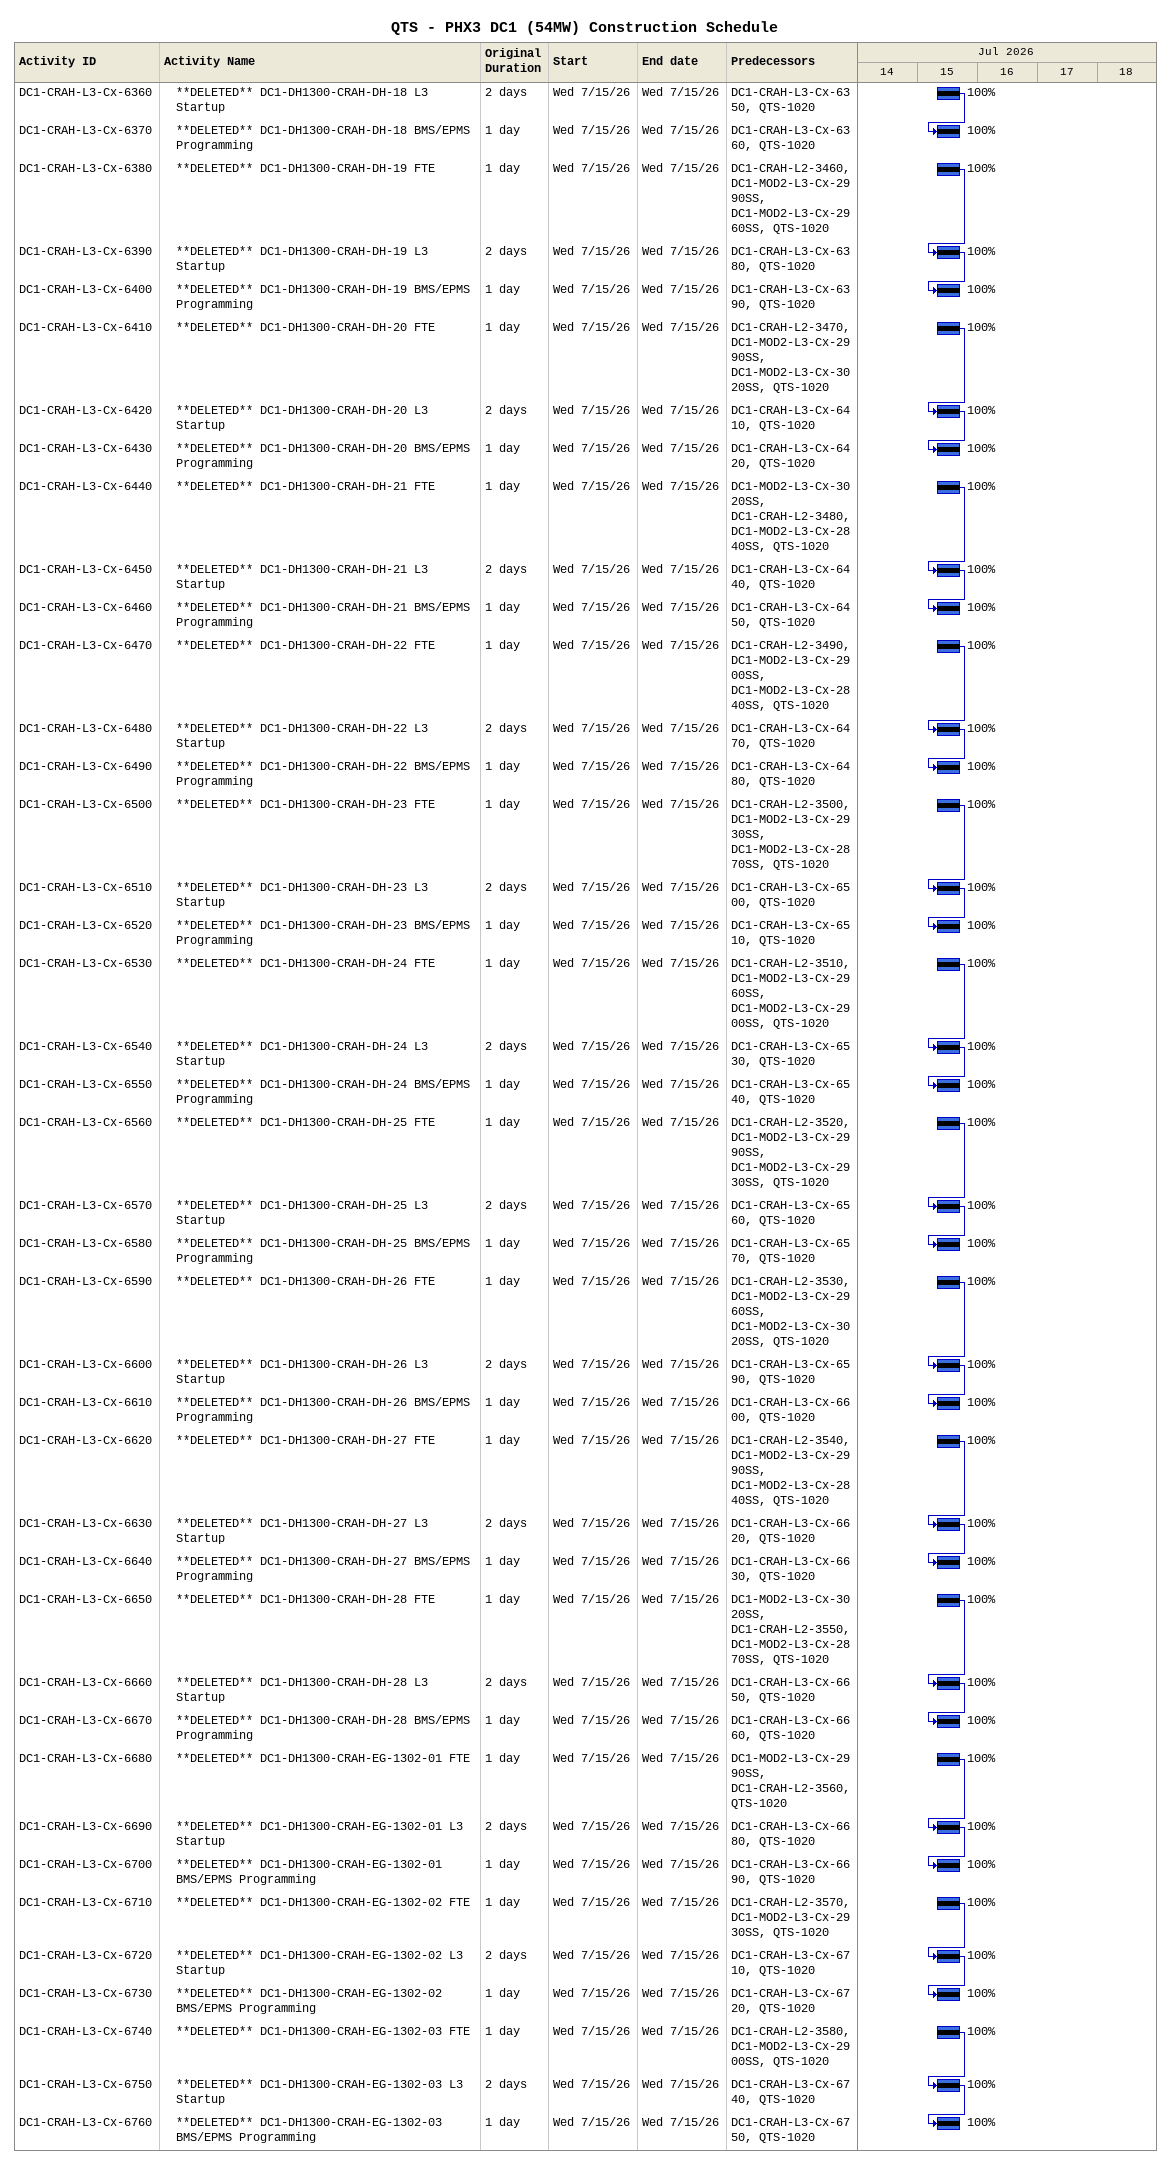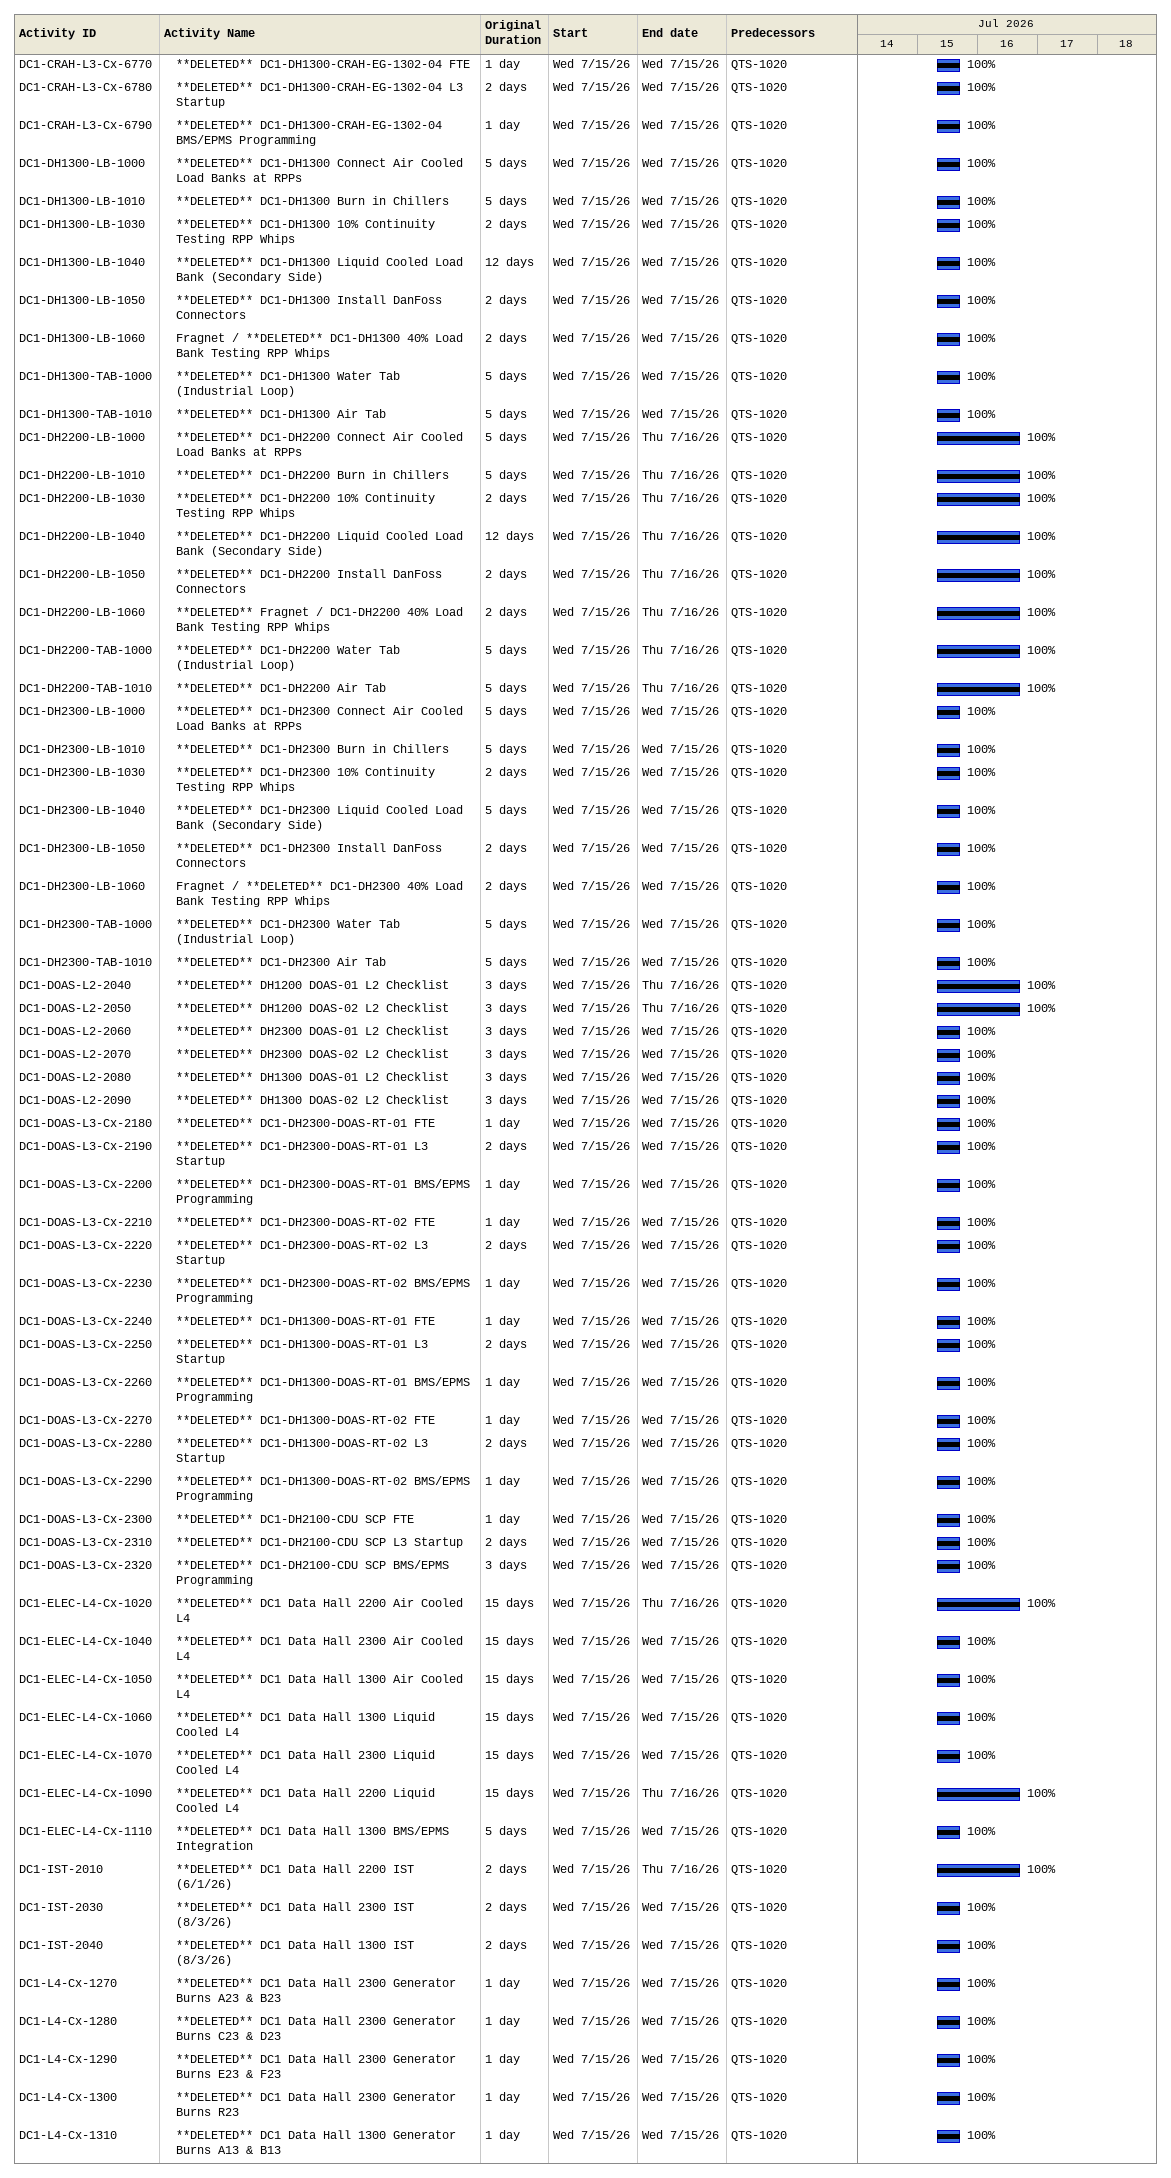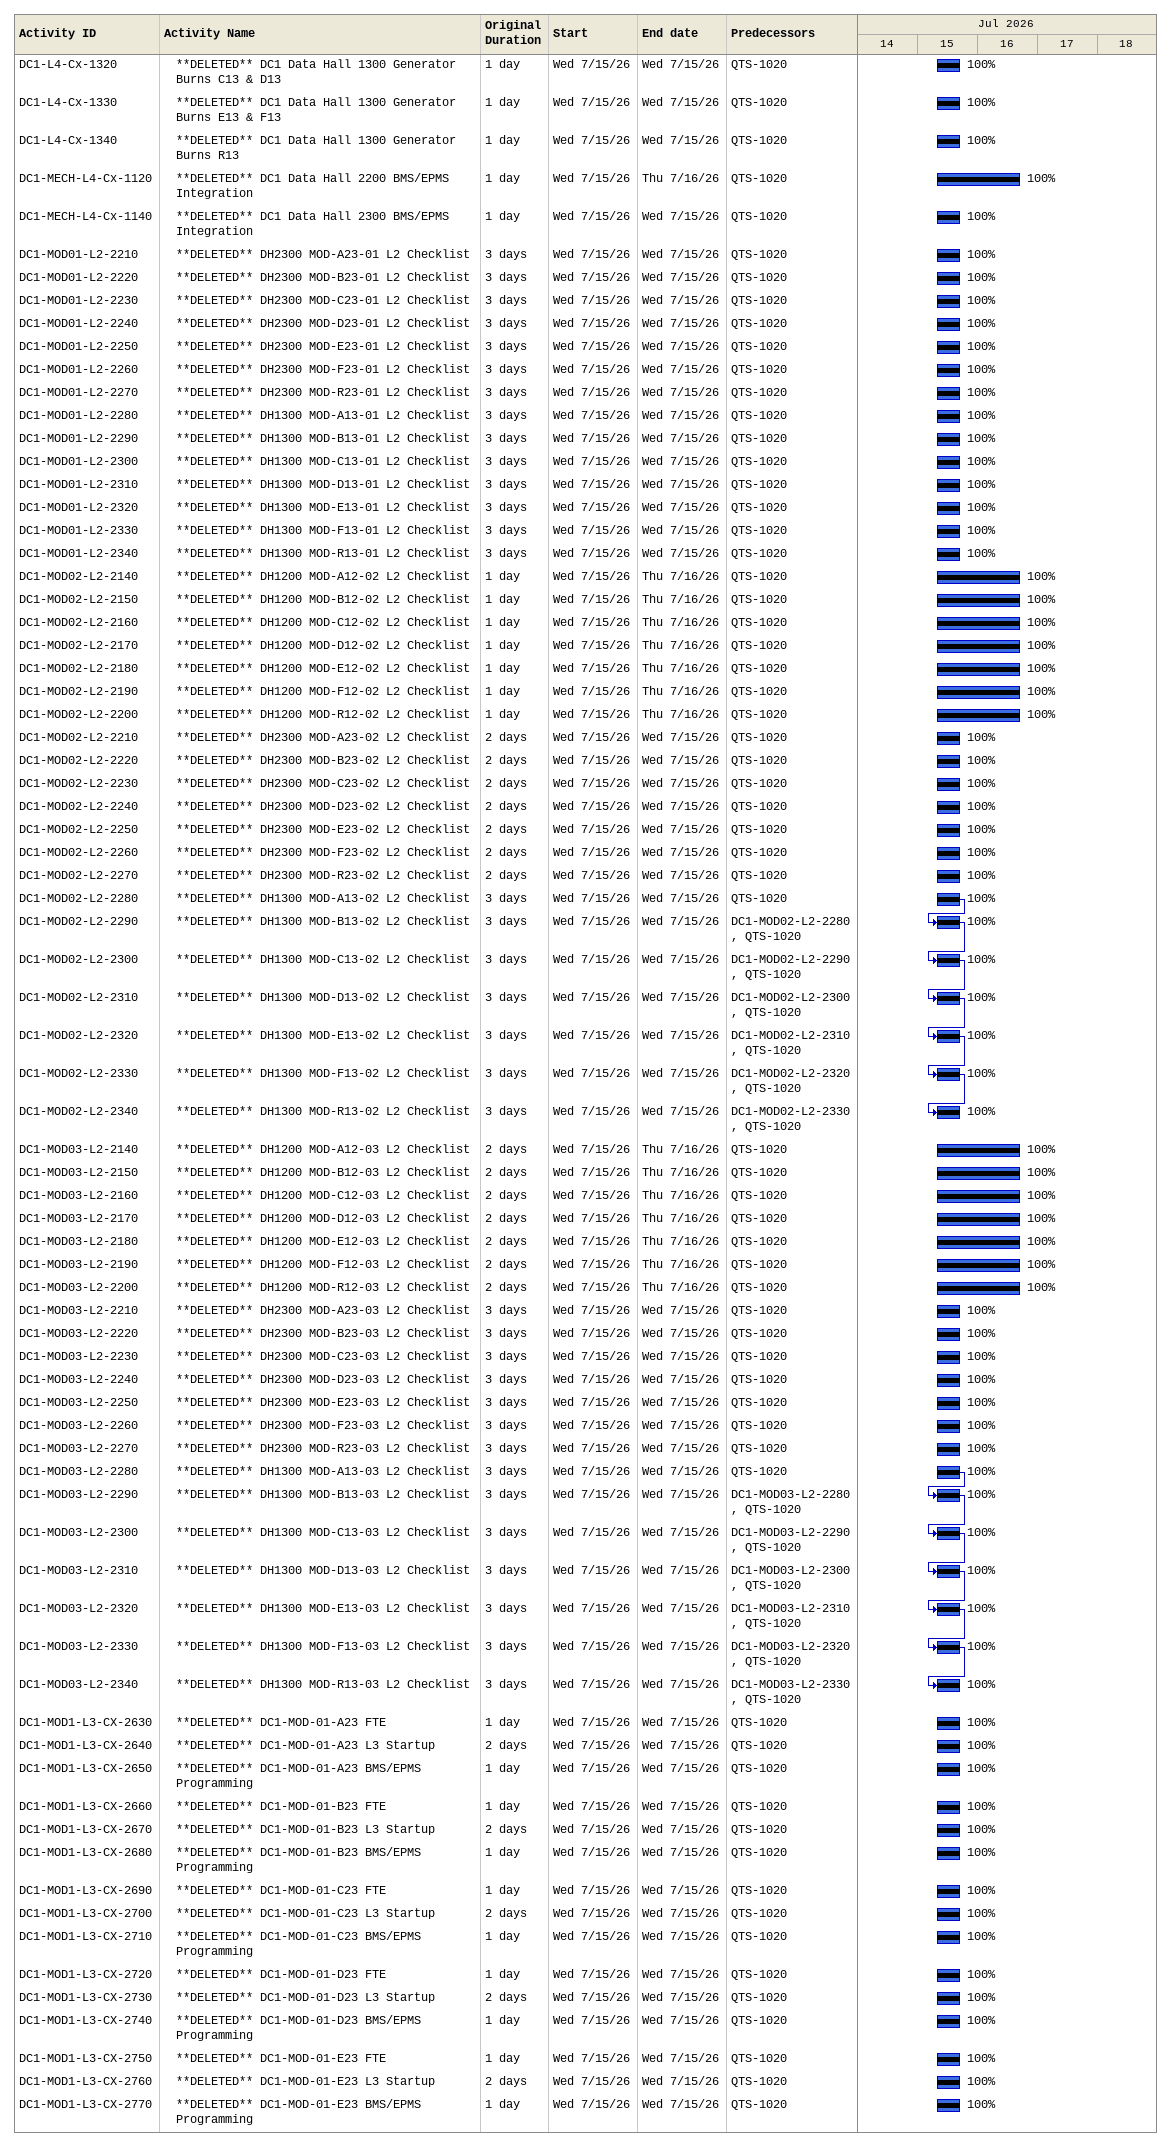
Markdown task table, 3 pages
QTS - PHX3 DC1 (54MW) Construction Schedule

| ID | Level | Task | Original duration | Start | Finish | Predecessors | % complete |
|---|---|---|---|---|---|---|---|
| DC1-CRAH-L3-Cx-6360 | 2 | **DELETED** DC1-DH1300-CRAH-DH-18 L3 Startup | 2d | 2026-07-15 | 2026-07-15 | DC1-CRAH-L3-Cx-6350, QTS-1020 | 100 |
| DC1-CRAH-L3-Cx-6370 | 2 | **DELETED** DC1-DH1300-CRAH-DH-18 BMS/EPMS Programming | 1d | 2026-07-15 | 2026-07-15 | DC1-CRAH-L3-Cx-6360, QTS-1020 | 100 |
| DC1-CRAH-L3-Cx-6380 | 2 | **DELETED** DC1-DH1300-CRAH-DH-19 FTE | 1d | 2026-07-15 | 2026-07-15 | DC1-CRAH-L2-3460, DC1-MOD2-L3-Cx-2990SS, DC1-MOD2-L3-Cx-2960SS, QTS-1020 | 100 |
| DC1-CRAH-L3-Cx-6390 | 2 | **DELETED** DC1-DH1300-CRAH-DH-19 L3 Startup | 2d | 2026-07-15 | 2026-07-15 | DC1-CRAH-L3-Cx-6380, QTS-1020 | 100 |
| DC1-CRAH-L3-Cx-6400 | 2 | **DELETED** DC1-DH1300-CRAH-DH-19 BMS/EPMS Programming | 1d | 2026-07-15 | 2026-07-15 | DC1-CRAH-L3-Cx-6390, QTS-1020 | 100 |
| DC1-CRAH-L3-Cx-6410 | 2 | **DELETED** DC1-DH1300-CRAH-DH-20 FTE | 1d | 2026-07-15 | 2026-07-15 | DC1-CRAH-L2-3470, DC1-MOD2-L3-Cx-2990SS, DC1-MOD2-L3-Cx-3020SS, QTS-1020 | 100 |
| DC1-CRAH-L3-Cx-6420 | 2 | **DELETED** DC1-DH1300-CRAH-DH-20 L3 Startup | 2d | 2026-07-15 | 2026-07-15 | DC1-CRAH-L3-Cx-6410, QTS-1020 | 100 |
| DC1-CRAH-L3-Cx-6430 | 2 | **DELETED** DC1-DH1300-CRAH-DH-20 BMS/EPMS Programming | 1d | 2026-07-15 | 2026-07-15 | DC1-CRAH-L3-Cx-6420, QTS-1020 | 100 |
| DC1-CRAH-L3-Cx-6440 | 2 | **DELETED** DC1-DH1300-CRAH-DH-21 FTE | 1d | 2026-07-15 | 2026-07-15 | DC1-MOD2-L3-Cx-3020SS, DC1-CRAH-L2-3480, DC1-MOD2-L3-Cx-2840SS, QTS-1020 | 100 |
| DC1-CRAH-L3-Cx-6450 | 2 | **DELETED** DC1-DH1300-CRAH-DH-21 L3 Startup | 2d | 2026-07-15 | 2026-07-15 | DC1-CRAH-L3-Cx-6440, QTS-1020 | 100 |
| DC1-CRAH-L3-Cx-6460 | 2 | **DELETED** DC1-DH1300-CRAH-DH-21 BMS/EPMS Programming | 1d | 2026-07-15 | 2026-07-15 | DC1-CRAH-L3-Cx-6450, QTS-1020 | 100 |
| DC1-CRAH-L3-Cx-6470 | 2 | **DELETED** DC1-DH1300-CRAH-DH-22 FTE | 1d | 2026-07-15 | 2026-07-15 | DC1-CRAH-L2-3490, DC1-MOD2-L3-Cx-2900SS, DC1-MOD2-L3-Cx-2840SS, QTS-1020 | 100 |
| DC1-CRAH-L3-Cx-6480 | 2 | **DELETED** DC1-DH1300-CRAH-DH-22 L3 Startup | 2d | 2026-07-15 | 2026-07-15 | DC1-CRAH-L3-Cx-6470, QTS-1020 | 100 |
| DC1-CRAH-L3-Cx-6490 | 2 | **DELETED** DC1-DH1300-CRAH-DH-22 BMS/EPMS Programming | 1d | 2026-07-15 | 2026-07-15 | DC1-CRAH-L3-Cx-6480, QTS-1020 | 100 |
| DC1-CRAH-L3-Cx-6500 | 2 | **DELETED** DC1-DH1300-CRAH-DH-23 FTE | 1d | 2026-07-15 | 2026-07-15 | DC1-CRAH-L2-3500, DC1-MOD2-L3-Cx-2930SS, DC1-MOD2-L3-Cx-2870SS, QTS-1020 | 100 |
| DC1-CRAH-L3-Cx-6510 | 2 | **DELETED** DC1-DH1300-CRAH-DH-23 L3 Startup | 2d | 2026-07-15 | 2026-07-15 | DC1-CRAH-L3-Cx-6500, QTS-1020 | 100 |
| DC1-CRAH-L3-Cx-6520 | 2 | **DELETED** DC1-DH1300-CRAH-DH-23 BMS/EPMS Programming | 1d | 2026-07-15 | 2026-07-15 | DC1-CRAH-L3-Cx-6510, QTS-1020 | 100 |
| DC1-CRAH-L3-Cx-6530 | 2 | **DELETED** DC1-DH1300-CRAH-DH-24 FTE | 1d | 2026-07-15 | 2026-07-15 | DC1-CRAH-L2-3510, DC1-MOD2-L3-Cx-2960SS, DC1-MOD2-L3-Cx-2900SS, QTS-1020 | 100 |
| DC1-CRAH-L3-Cx-6540 | 2 | **DELETED** DC1-DH1300-CRAH-DH-24 L3 Startup | 2d | 2026-07-15 | 2026-07-15 | DC1-CRAH-L3-Cx-6530, QTS-1020 | 100 |
| DC1-CRAH-L3-Cx-6550 | 2 | **DELETED** DC1-DH1300-CRAH-DH-24 BMS/EPMS Programming | 1d | 2026-07-15 | 2026-07-15 | DC1-CRAH-L3-Cx-6540, QTS-1020 | 100 |
| DC1-CRAH-L3-Cx-6560 | 2 | **DELETED** DC1-DH1300-CRAH-DH-25 FTE | 1d | 2026-07-15 | 2026-07-15 | DC1-CRAH-L2-3520, DC1-MOD2-L3-Cx-2990SS, DC1-MOD2-L3-Cx-2930SS, QTS-1020 | 100 |
| DC1-CRAH-L3-Cx-6570 | 2 | **DELETED** DC1-DH1300-CRAH-DH-25 L3 Startup | 2d | 2026-07-15 | 2026-07-15 | DC1-CRAH-L3-Cx-6560, QTS-1020 | 100 |
| DC1-CRAH-L3-Cx-6580 | 2 | **DELETED** DC1-DH1300-CRAH-DH-25 BMS/EPMS Programming | 1d | 2026-07-15 | 2026-07-15 | DC1-CRAH-L3-Cx-6570, QTS-1020 | 100 |
| DC1-CRAH-L3-Cx-6590 | 2 | **DELETED** DC1-DH1300-CRAH-DH-26 FTE | 1d | 2026-07-15 | 2026-07-15 | DC1-CRAH-L2-3530, DC1-MOD2-L3-Cx-2960SS, DC1-MOD2-L3-Cx-3020SS, QTS-1020 | 100 |
| DC1-CRAH-L3-Cx-6600 | 2 | **DELETED** DC1-DH1300-CRAH-DH-26 L3 Startup | 2d | 2026-07-15 | 2026-07-15 | DC1-CRAH-L3-Cx-6590, QTS-1020 | 100 |
| DC1-CRAH-L3-Cx-6610 | 2 | **DELETED** DC1-DH1300-CRAH-DH-26 BMS/EPMS Programming | 1d | 2026-07-15 | 2026-07-15 | DC1-CRAH-L3-Cx-6600, QTS-1020 | 100 |
| DC1-CRAH-L3-Cx-6620 | 2 | **DELETED** DC1-DH1300-CRAH-DH-27 FTE | 1d | 2026-07-15 | 2026-07-15 | DC1-CRAH-L2-3540, DC1-MOD2-L3-Cx-2990SS, DC1-MOD2-L3-Cx-2840SS, QTS-1020 | 100 |
| DC1-CRAH-L3-Cx-6630 | 2 | **DELETED** DC1-DH1300-CRAH-DH-27 L3 Startup | 2d | 2026-07-15 | 2026-07-15 | DC1-CRAH-L3-Cx-6620, QTS-1020 | 100 |
| DC1-CRAH-L3-Cx-6640 | 2 | **DELETED** DC1-DH1300-CRAH-DH-27 BMS/EPMS Programming | 1d | 2026-07-15 | 2026-07-15 | DC1-CRAH-L3-Cx-6630, QTS-1020 | 100 |
| DC1-CRAH-L3-Cx-6650 | 2 | **DELETED** DC1-DH1300-CRAH-DH-28 FTE | 1d | 2026-07-15 | 2026-07-15 | DC1-MOD2-L3-Cx-3020SS, DC1-CRAH-L2-3550, DC1-MOD2-L3-Cx-2870SS, QTS-1020 | 100 |
| DC1-CRAH-L3-Cx-6660 | 2 | **DELETED** DC1-DH1300-CRAH-DH-28 L3 Startup | 2d | 2026-07-15 | 2026-07-15 | DC1-CRAH-L3-Cx-6650, QTS-1020 | 100 |
| DC1-CRAH-L3-Cx-6670 | 2 | **DELETED** DC1-DH1300-CRAH-DH-28 BMS/EPMS Programming | 1d | 2026-07-15 | 2026-07-15 | DC1-CRAH-L3-Cx-6660, QTS-1020 | 100 |
| DC1-CRAH-L3-Cx-6680 | 2 | **DELETED** DC1-DH1300-CRAH-EG-1302-01 FTE | 1d | 2026-07-15 | 2026-07-15 | DC1-MOD2-L3-Cx-2990SS, DC1-CRAH-L2-3560, QTS-1020 | 100 |
| DC1-CRAH-L3-Cx-6690 | 2 | **DELETED** DC1-DH1300-CRAH-EG-1302-01 L3 Startup | 2d | 2026-07-15 | 2026-07-15 | DC1-CRAH-L3-Cx-6680, QTS-1020 | 100 |
| DC1-CRAH-L3-Cx-6700 | 2 | **DELETED** DC1-DH1300-CRAH-EG-1302-01 BMS/EPMS Programming | 1d | 2026-07-15 | 2026-07-15 | DC1-CRAH-L3-Cx-6690, QTS-1020 | 100 |
| DC1-CRAH-L3-Cx-6710 | 2 | **DELETED** DC1-DH1300-CRAH-EG-1302-02 FTE | 1d | 2026-07-15 | 2026-07-15 | DC1-CRAH-L2-3570, DC1-MOD2-L3-Cx-2930SS, QTS-1020 | 100 |
| DC1-CRAH-L3-Cx-6720 | 2 | **DELETED** DC1-DH1300-CRAH-EG-1302-02 L3 Startup | 2d | 2026-07-15 | 2026-07-15 | DC1-CRAH-L3-Cx-6710, QTS-1020 | 100 |
| DC1-CRAH-L3-Cx-6730 | 2 | **DELETED** DC1-DH1300-CRAH-EG-1302-02 BMS/EPMS Programming | 1d | 2026-07-15 | 2026-07-15 | DC1-CRAH-L3-Cx-6720, QTS-1020 | 100 |
| DC1-CRAH-L3-Cx-6740 | 2 | **DELETED** DC1-DH1300-CRAH-EG-1302-03 FTE | 1d | 2026-07-15 | 2026-07-15 | DC1-CRAH-L2-3580, DC1-MOD2-L3-Cx-2900SS, QTS-1020 | 100 |
| DC1-CRAH-L3-Cx-6750 | 2 | **DELETED** DC1-DH1300-CRAH-EG-1302-03 L3 Startup | 2d | 2026-07-15 | 2026-07-15 | DC1-CRAH-L3-Cx-6740, QTS-1020 | 100 |
| DC1-CRAH-L3-Cx-6760 | 2 | **DELETED** DC1-DH1300-CRAH-EG-1302-03 BMS/EPMS Programming | 1d | 2026-07-15 | 2026-07-15 | DC1-CRAH-L3-Cx-6750, QTS-1020 | 100 |
| DC1-CRAH-L3-Cx-6770 | 2 | **DELETED** DC1-DH1300-CRAH-EG-1302-04 FTE | 1d | 2026-07-15 | 2026-07-15 | QTS-1020 | 100 |
| DC1-CRAH-L3-Cx-6780 | 2 | **DELETED** DC1-DH1300-CRAH-EG-1302-04 L3 Startup | 2d | 2026-07-15 | 2026-07-15 | QTS-1020 | 100 |
| DC1-CRAH-L3-Cx-6790 | 2 | **DELETED** DC1-DH1300-CRAH-EG-1302-04 BMS/EPMS Programming | 1d | 2026-07-15 | 2026-07-15 | QTS-1020 | 100 |
| DC1-DH1300-LB-1000 | 2 | **DELETED** DC1-DH1300 Connect Air Cooled Load Banks at RPPs | 5d | 2026-07-15 | 2026-07-15 | QTS-1020 | 100 |
| DC1-DH1300-LB-1010 | 2 | **DELETED** DC1-DH1300 Burn in Chillers | 5d | 2026-07-15 | 2026-07-15 | QTS-1020 | 100 |
| DC1-DH1300-LB-1030 | 2 | **DELETED** DC1-DH1300 10% Continuity Testing RPP Whips | 2d | 2026-07-15 | 2026-07-15 | QTS-1020 | 100 |
| DC1-DH1300-LB-1040 | 2 | **DELETED** DC1-DH1300 Liquid Cooled Load Bank (Secondary Side) | 12d | 2026-07-15 | 2026-07-15 | QTS-1020 | 100 |
| DC1-DH1300-LB-1050 | 2 | **DELETED** DC1-DH1300 Install DanFoss Connectors | 2d | 2026-07-15 | 2026-07-15 | QTS-1020 | 100 |
| DC1-DH1300-LB-1060 | 2 | Fragnet / **DELETED** DC1-DH1300 40% Load Bank Testing RPP Whips | 2d | 2026-07-15 | 2026-07-15 | QTS-1020 | 100 |
| DC1-DH1300-TAB-1000 | 2 | **DELETED** DC1-DH1300 Water Tab (Industrial Loop) | 5d | 2026-07-15 | 2026-07-15 | QTS-1020 | 100 |
| DC1-DH1300-TAB-1010 | 2 | **DELETED** DC1-DH1300 Air Tab | 5d | 2026-07-15 | 2026-07-15 | QTS-1020 | 100 |
| DC1-DH2200-LB-1000 | 2 | **DELETED** DC1-DH2200 Connect Air Cooled Load Banks at RPPs | 5d | 2026-07-15 | 2026-07-16 | QTS-1020 | 100 |
| DC1-DH2200-LB-1010 | 2 | **DELETED** DC1-DH2200 Burn in Chillers | 5d | 2026-07-15 | 2026-07-16 | QTS-1020 | 100 |
| DC1-DH2200-LB-1030 | 2 | **DELETED** DC1-DH2200 10% Continuity Testing RPP Whips | 2d | 2026-07-15 | 2026-07-16 | QTS-1020 | 100 |
| DC1-DH2200-LB-1040 | 2 | **DELETED** DC1-DH2200 Liquid Cooled Load Bank (Secondary Side) | 12d | 2026-07-15 | 2026-07-16 | QTS-1020 | 100 |
| DC1-DH2200-LB-1050 | 2 | **DELETED** DC1-DH2200 Install DanFoss Connectors | 2d | 2026-07-15 | 2026-07-16 | QTS-1020 | 100 |
| DC1-DH2200-LB-1060 | 2 | **DELETED** Fragnet / DC1-DH2200 40% Load Bank Testing RPP Whips | 2d | 2026-07-15 | 2026-07-16 | QTS-1020 | 100 |
| DC1-DH2200-TAB-1000 | 2 | **DELETED** DC1-DH2200 Water Tab (Industrial Loop) | 5d | 2026-07-15 | 2026-07-16 | QTS-1020 | 100 |
| DC1-DH2200-TAB-1010 | 2 | **DELETED** DC1-DH2200 Air Tab | 5d | 2026-07-15 | 2026-07-16 | QTS-1020 | 100 |
| DC1-DH2300-LB-1000 | 2 | **DELETED** DC1-DH2300 Connect Air Cooled Load Banks at RPPs | 5d | 2026-07-15 | 2026-07-15 | QTS-1020 | 100 |
| DC1-DH2300-LB-1010 | 2 | **DELETED** DC1-DH2300 Burn in Chillers | 5d | 2026-07-15 | 2026-07-15 | QTS-1020 | 100 |
| DC1-DH2300-LB-1030 | 2 | **DELETED** DC1-DH2300 10% Continuity Testing RPP Whips | 2d | 2026-07-15 | 2026-07-15 | QTS-1020 | 100 |
| DC1-DH2300-LB-1040 | 2 | **DELETED** DC1-DH2300 Liquid Cooled Load Bank (Secondary Side) | 5d | 2026-07-15 | 2026-07-15 | QTS-1020 | 100 |
| DC1-DH2300-LB-1050 | 2 | **DELETED** DC1-DH2300 Install DanFoss Connectors | 2d | 2026-07-15 | 2026-07-15 | QTS-1020 | 100 |
| DC1-DH2300-LB-1060 | 2 | Fragnet / **DELETED** DC1-DH2300 40% Load Bank Testing RPP Whips | 2d | 2026-07-15 | 2026-07-15 | QTS-1020 | 100 |
| DC1-DH2300-TAB-1000 | 2 | **DELETED** DC1-DH2300 Water Tab (Industrial Loop) | 5d | 2026-07-15 | 2026-07-15 | QTS-1020 | 100 |
| DC1-DH2300-TAB-1010 | 2 | **DELETED** DC1-DH2300 Air Tab | 5d | 2026-07-15 | 2026-07-15 | QTS-1020 | 100 |
| DC1-DOAS-L2-2040 | 2 | **DELETED** DH1200 DOAS-01 L2 Checklist | 3d | 2026-07-15 | 2026-07-16 | QTS-1020 | 100 |
| DC1-DOAS-L2-2050 | 2 | **DELETED** DH1200 DOAS-02 L2 Checklist | 3d | 2026-07-15 | 2026-07-16 | QTS-1020 | 100 |
| DC1-DOAS-L2-2060 | 2 | **DELETED** DH2300 DOAS-01 L2 Checklist | 3d | 2026-07-15 | 2026-07-15 | QTS-1020 | 100 |
| DC1-DOAS-L2-2070 | 2 | **DELETED** DH2300 DOAS-02 L2 Checklist | 3d | 2026-07-15 | 2026-07-15 | QTS-1020 | 100 |
| DC1-DOAS-L2-2080 | 2 | **DELETED** DH1300 DOAS-01 L2 Checklist | 3d | 2026-07-15 | 2026-07-15 | QTS-1020 | 100 |
| DC1-DOAS-L2-2090 | 2 | **DELETED** DH1300 DOAS-02 L2 Checklist | 3d | 2026-07-15 | 2026-07-15 | QTS-1020 | 100 |
| DC1-DOAS-L3-Cx-2180 | 2 | **DELETED** DC1-DH2300-DOAS-RT-01 FTE | 1d | 2026-07-15 | 2026-07-15 | QTS-1020 | 100 |
| DC1-DOAS-L3-Cx-2190 | 2 | **DELETED** DC1-DH2300-DOAS-RT-01 L3 Startup | 2d | 2026-07-15 | 2026-07-15 | QTS-1020 | 100 |
| DC1-DOAS-L3-Cx-2200 | 2 | **DELETED** DC1-DH2300-DOAS-RT-01 BMS/EPMS Programming | 1d | 2026-07-15 | 2026-07-15 | QTS-1020 | 100 |
| DC1-DOAS-L3-Cx-2210 | 2 | **DELETED** DC1-DH2300-DOAS-RT-02 FTE | 1d | 2026-07-15 | 2026-07-15 | QTS-1020 | 100 |
| DC1-DOAS-L3-Cx-2220 | 2 | **DELETED** DC1-DH2300-DOAS-RT-02 L3 Startup | 2d | 2026-07-15 | 2026-07-15 | QTS-1020 | 100 |
| DC1-DOAS-L3-Cx-2230 | 2 | **DELETED** DC1-DH2300-DOAS-RT-02 BMS/EPMS Programming | 1d | 2026-07-15 | 2026-07-15 | QTS-1020 | 100 |
| DC1-DOAS-L3-Cx-2240 | 2 | **DELETED** DC1-DH1300-DOAS-RT-01 FTE | 1d | 2026-07-15 | 2026-07-15 | QTS-1020 | 100 |
| DC1-DOAS-L3-Cx-2250 | 2 | **DELETED** DC1-DH1300-DOAS-RT-01 L3 Startup | 2d | 2026-07-15 | 2026-07-15 | QTS-1020 | 100 |
| DC1-DOAS-L3-Cx-2260 | 2 | **DELETED** DC1-DH1300-DOAS-RT-01 BMS/EPMS Programming | 1d | 2026-07-15 | 2026-07-15 | QTS-1020 | 100 |
| DC1-DOAS-L3-Cx-2270 | 2 | **DELETED** DC1-DH1300-DOAS-RT-02 FTE | 1d | 2026-07-15 | 2026-07-15 | QTS-1020 | 100 |
| DC1-DOAS-L3-Cx-2280 | 2 | **DELETED** DC1-DH1300-DOAS-RT-02 L3 Startup | 2d | 2026-07-15 | 2026-07-15 | QTS-1020 | 100 |
| DC1-DOAS-L3-Cx-2290 | 2 | **DELETED** DC1-DH1300-DOAS-RT-02 BMS/EPMS Programming | 1d | 2026-07-15 | 2026-07-15 | QTS-1020 | 100 |
| DC1-DOAS-L3-Cx-2300 | 2 | **DELETED** DC1-DH2100-CDU SCP FTE | 1d | 2026-07-15 | 2026-07-15 | QTS-1020 | 100 |
| DC1-DOAS-L3-Cx-2310 | 2 | **DELETED** DC1-DH2100-CDU SCP L3 Startup | 2d | 2026-07-15 | 2026-07-15 | QTS-1020 | 100 |
| DC1-DOAS-L3-Cx-2320 | 2 | **DELETED** DC1-DH2100-CDU SCP BMS/EPMS Programming | 3d | 2026-07-15 | 2026-07-15 | QTS-1020 | 100 |
| DC1-ELEC-L4-Cx-1020 | 2 | **DELETED** DC1 Data Hall 2200 Air Cooled L4 | 15d | 2026-07-15 | 2026-07-16 | QTS-1020 | 100 |
| DC1-ELEC-L4-Cx-1040 | 2 | **DELETED** DC1 Data Hall 2300 Air Cooled L4 | 15d | 2026-07-15 | 2026-07-15 | QTS-1020 | 100 |
| DC1-ELEC-L4-Cx-1050 | 2 | **DELETED** DC1 Data Hall 1300 Air Cooled L4 | 15d | 2026-07-15 | 2026-07-15 | QTS-1020 | 100 |
| DC1-ELEC-L4-Cx-1060 | 2 | **DELETED** DC1 Data Hall 1300 Liquid Cooled L4 | 15d | 2026-07-15 | 2026-07-15 | QTS-1020 | 100 |
| DC1-ELEC-L4-Cx-1070 | 2 | **DELETED** DC1 Data Hall 2300 Liquid Cooled L4 | 15d | 2026-07-15 | 2026-07-15 | QTS-1020 | 100 |
| DC1-ELEC-L4-Cx-1090 | 2 | **DELETED** DC1 Data Hall 2200 Liquid Cooled L4 | 15d | 2026-07-15 | 2026-07-16 | QTS-1020 | 100 |
| DC1-ELEC-L4-Cx-1110 | 2 | **DELETED** DC1 Data Hall 1300 BMS/EPMS Integration | 5d | 2026-07-15 | 2026-07-15 | QTS-1020 | 100 |
| DC1-IST-2010 | 2 | **DELETED** DC1 Data Hall 2200 IST (6/1/26) | 2d | 2026-07-15 | 2026-07-16 | QTS-1020 | 100 |
| DC1-IST-2030 | 2 | **DELETED** DC1 Data Hall 2300 IST (8/3/26) | 2d | 2026-07-15 | 2026-07-15 | QTS-1020 | 100 |
| DC1-IST-2040 | 2 | **DELETED** DC1 Data Hall 1300 IST (8/3/26) | 2d | 2026-07-15 | 2026-07-15 | QTS-1020 | 100 |
| DC1-L4-Cx-1270 | 2 | **DELETED** DC1 Data Hall 2300 Generator Burns A23 & B23 | 1d | 2026-07-15 | 2026-07-15 | QTS-1020 | 100 |
| DC1-L4-Cx-1280 | 2 | **DELETED** DC1 Data Hall 2300 Generator Burns C23 & D23 | 1d | 2026-07-15 | 2026-07-15 | QTS-1020 | 100 |
| DC1-L4-Cx-1290 | 2 | **DELETED** DC1 Data Hall 2300 Generator Burns E23 & F23 | 1d | 2026-07-15 | 2026-07-15 | QTS-1020 | 100 |
| DC1-L4-Cx-1300 | 2 | **DELETED** DC1 Data Hall 2300 Generator Burns R23 | 1d | 2026-07-15 | 2026-07-15 | QTS-1020 | 100 |
| DC1-L4-Cx-1310 | 2 | **DELETED** DC1 Data Hall 1300 Generator Burns A13 & B13 | 1d | 2026-07-15 | 2026-07-15 | QTS-1020 | 100 |
| DC1-L4-Cx-1320 | 2 | **DELETED** DC1 Data Hall 1300 Generator Burns C13 & D13 | 1d | 2026-07-15 | 2026-07-15 | QTS-1020 | 100 |
| DC1-L4-Cx-1330 | 2 | **DELETED** DC1 Data Hall 1300 Generator Burns E13 & F13 | 1d | 2026-07-15 | 2026-07-15 | QTS-1020 | 100 |
| DC1-L4-Cx-1340 | 2 | **DELETED** DC1 Data Hall 1300 Generator Burns R13 | 1d | 2026-07-15 | 2026-07-15 | QTS-1020 | 100 |
| DC1-MECH-L4-Cx-1120 | 2 | **DELETED** DC1 Data Hall 2200 BMS/EPMS Integration | 1d | 2026-07-15 | 2026-07-16 | QTS-1020 | 100 |
| DC1-MECH-L4-Cx-1140 | 2 | **DELETED** DC1 Data Hall 2300 BMS/EPMS Integration | 1d | 2026-07-15 | 2026-07-15 | QTS-1020 | 100 |
| DC1-MOD01-L2-2210 | 2 | **DELETED** DH2300 MOD-A23-01 L2 Checklist | 3d | 2026-07-15 | 2026-07-15 | QTS-1020 | 100 |
| DC1-MOD01-L2-2220 | 2 | **DELETED** DH2300 MOD-B23-01 L2 Checklist | 3d | 2026-07-15 | 2026-07-15 | QTS-1020 | 100 |
| DC1-MOD01-L2-2230 | 2 | **DELETED** DH2300 MOD-C23-01 L2 Checklist | 3d | 2026-07-15 | 2026-07-15 | QTS-1020 | 100 |
| DC1-MOD01-L2-2240 | 2 | **DELETED** DH2300 MOD-D23-01 L2 Checklist | 3d | 2026-07-15 | 2026-07-15 | QTS-1020 | 100 |
| DC1-MOD01-L2-2250 | 2 | **DELETED** DH2300 MOD-E23-01 L2 Checklist | 3d | 2026-07-15 | 2026-07-15 | QTS-1020 | 100 |
| DC1-MOD01-L2-2260 | 2 | **DELETED** DH2300 MOD-F23-01 L2 Checklist | 3d | 2026-07-15 | 2026-07-15 | QTS-1020 | 100 |
| DC1-MOD01-L2-2270 | 2 | **DELETED** DH2300 MOD-R23-01 L2 Checklist | 3d | 2026-07-15 | 2026-07-15 | QTS-1020 | 100 |
| DC1-MOD01-L2-2280 | 2 | **DELETED** DH1300 MOD-A13-01 L2 Checklist | 3d | 2026-07-15 | 2026-07-15 | QTS-1020 | 100 |
| DC1-MOD01-L2-2290 | 2 | **DELETED** DH1300 MOD-B13-01 L2 Checklist | 3d | 2026-07-15 | 2026-07-15 | QTS-1020 | 100 |
| DC1-MOD01-L2-2300 | 2 | **DELETED** DH1300 MOD-C13-01 L2 Checklist | 3d | 2026-07-15 | 2026-07-15 | QTS-1020 | 100 |
| DC1-MOD01-L2-2310 | 2 | **DELETED** DH1300 MOD-D13-01 L2 Checklist | 3d | 2026-07-15 | 2026-07-15 | QTS-1020 | 100 |
| DC1-MOD01-L2-2320 | 2 | **DELETED** DH1300 MOD-E13-01 L2 Checklist | 3d | 2026-07-15 | 2026-07-15 | QTS-1020 | 100 |
| DC1-MOD01-L2-2330 | 2 | **DELETED** DH1300 MOD-F13-01 L2 Checklist | 3d | 2026-07-15 | 2026-07-15 | QTS-1020 | 100 |
| DC1-MOD01-L2-2340 | 2 | **DELETED** DH1300 MOD-R13-01 L2 Checklist | 3d | 2026-07-15 | 2026-07-15 | QTS-1020 | 100 |
| DC1-MOD02-L2-2140 | 2 | **DELETED** DH1200 MOD-A12-02 L2 Checklist | 1d | 2026-07-15 | 2026-07-16 | QTS-1020 | 100 |
| DC1-MOD02-L2-2150 | 2 | **DELETED** DH1200 MOD-B12-02 L2 Checklist | 1d | 2026-07-15 | 2026-07-16 | QTS-1020 | 100 |
| DC1-MOD02-L2-2160 | 2 | **DELETED** DH1200 MOD-C12-02 L2 Checklist | 1d | 2026-07-15 | 2026-07-16 | QTS-1020 | 100 |
| DC1-MOD02-L2-2170 | 2 | **DELETED** DH1200 MOD-D12-02 L2 Checklist | 1d | 2026-07-15 | 2026-07-16 | QTS-1020 | 100 |
| DC1-MOD02-L2-2180 | 2 | **DELETED** DH1200 MOD-E12-02 L2 Checklist | 1d | 2026-07-15 | 2026-07-16 | QTS-1020 | 100 |
| DC1-MOD02-L2-2190 | 2 | **DELETED** DH1200 MOD-F12-02 L2 Checklist | 1d | 2026-07-15 | 2026-07-16 | QTS-1020 | 100 |
| DC1-MOD02-L2-2200 | 2 | **DELETED** DH1200 MOD-R12-02 L2 Checklist | 1d | 2026-07-15 | 2026-07-16 | QTS-1020 | 100 |
| DC1-MOD02-L2-2210 | 2 | **DELETED** DH2300 MOD-A23-02 L2 Checklist | 2d | 2026-07-15 | 2026-07-15 | QTS-1020 | 100 |
| DC1-MOD02-L2-2220 | 2 | **DELETED** DH2300 MOD-B23-02 L2 Checklist | 2d | 2026-07-15 | 2026-07-15 | QTS-1020 | 100 |
| DC1-MOD02-L2-2230 | 2 | **DELETED** DH2300 MOD-C23-02 L2 Checklist | 2d | 2026-07-15 | 2026-07-15 | QTS-1020 | 100 |
| DC1-MOD02-L2-2240 | 2 | **DELETED** DH2300 MOD-D23-02 L2 Checklist | 2d | 2026-07-15 | 2026-07-15 | QTS-1020 | 100 |
| DC1-MOD02-L2-2250 | 2 | **DELETED** DH2300 MOD-E23-02 L2 Checklist | 2d | 2026-07-15 | 2026-07-15 | QTS-1020 | 100 |
| DC1-MOD02-L2-2260 | 2 | **DELETED** DH2300 MOD-F23-02 L2 Checklist | 2d | 2026-07-15 | 2026-07-15 | QTS-1020 | 100 |
| DC1-MOD02-L2-2270 | 2 | **DELETED** DH2300 MOD-R23-02 L2 Checklist | 2d | 2026-07-15 | 2026-07-15 | QTS-1020 | 100 |
| DC1-MOD02-L2-2280 | 2 | **DELETED** DH1300 MOD-A13-02 L2 Checklist | 3d | 2026-07-15 | 2026-07-15 | QTS-1020 | 100 |
| DC1-MOD02-L2-2290 | 2 | **DELETED** DH1300 MOD-B13-02 L2 Checklist | 3d | 2026-07-15 | 2026-07-15 | DC1-MOD02-L2-2280, QTS-1020 | 100 |
| DC1-MOD02-L2-2300 | 2 | **DELETED** DH1300 MOD-C13-02 L2 Checklist | 3d | 2026-07-15 | 2026-07-15 | DC1-MOD02-L2-2290, QTS-1020 | 100 |
| DC1-MOD02-L2-2310 | 2 | **DELETED** DH1300 MOD-D13-02 L2 Checklist | 3d | 2026-07-15 | 2026-07-15 | DC1-MOD02-L2-2300, QTS-1020 | 100 |
| DC1-MOD02-L2-2320 | 2 | **DELETED** DH1300 MOD-E13-02 L2 Checklist | 3d | 2026-07-15 | 2026-07-15 | DC1-MOD02-L2-2310, QTS-1020 | 100 |
| DC1-MOD02-L2-2330 | 2 | **DELETED** DH1300 MOD-F13-02 L2 Checklist | 3d | 2026-07-15 | 2026-07-15 | DC1-MOD02-L2-2320, QTS-1020 | 100 |
| DC1-MOD02-L2-2340 | 2 | **DELETED** DH1300 MOD-R13-02 L2 Checklist | 3d | 2026-07-15 | 2026-07-15 | DC1-MOD02-L2-2330, QTS-1020 | 100 |
| DC1-MOD03-L2-2140 | 2 | **DELETED** DH1200 MOD-A12-03 L2 Checklist | 2d | 2026-07-15 | 2026-07-16 | QTS-1020 | 100 |
| DC1-MOD03-L2-2150 | 2 | **DELETED** DH1200 MOD-B12-03 L2 Checklist | 2d | 2026-07-15 | 2026-07-16 | QTS-1020 | 100 |
| DC1-MOD03-L2-2160 | 2 | **DELETED** DH1200 MOD-C12-03 L2 Checklist | 2d | 2026-07-15 | 2026-07-16 | QTS-1020 | 100 |
| DC1-MOD03-L2-2170 | 2 | **DELETED** DH1200 MOD-D12-03 L2 Checklist | 2d | 2026-07-15 | 2026-07-16 | QTS-1020 | 100 |
| DC1-MOD03-L2-2180 | 2 | **DELETED** DH1200 MOD-E12-03 L2 Checklist | 2d | 2026-07-15 | 2026-07-16 | QTS-1020 | 100 |
| DC1-MOD03-L2-2190 | 2 | **DELETED** DH1200 MOD-F12-03 L2 Checklist | 2d | 2026-07-15 | 2026-07-16 | QTS-1020 | 100 |
| DC1-MOD03-L2-2200 | 2 | **DELETED** DH1200 MOD-R12-03 L2 Checklist | 2d | 2026-07-15 | 2026-07-16 | QTS-1020 | 100 |
| DC1-MOD03-L2-2210 | 2 | **DELETED** DH2300 MOD-A23-03 L2 Checklist | 3d | 2026-07-15 | 2026-07-15 | QTS-1020 | 100 |
| DC1-MOD03-L2-2220 | 2 | **DELETED** DH2300 MOD-B23-03 L2 Checklist | 3d | 2026-07-15 | 2026-07-15 | QTS-1020 | 100 |
| DC1-MOD03-L2-2230 | 2 | **DELETED** DH2300 MOD-C23-03 L2 Checklist | 3d | 2026-07-15 | 2026-07-15 | QTS-1020 | 100 |
| DC1-MOD03-L2-2240 | 2 | **DELETED** DH2300 MOD-D23-03 L2 Checklist | 3d | 2026-07-15 | 2026-07-15 | QTS-1020 | 100 |
| DC1-MOD03-L2-2250 | 2 | **DELETED** DH2300 MOD-E23-03 L2 Checklist | 3d | 2026-07-15 | 2026-07-15 | QTS-1020 | 100 |
| DC1-MOD03-L2-2260 | 2 | **DELETED** DH2300 MOD-F23-03 L2 Checklist | 3d | 2026-07-15 | 2026-07-15 | QTS-1020 | 100 |
| DC1-MOD03-L2-2270 | 2 | **DELETED** DH2300 MOD-R23-03 L2 Checklist | 3d | 2026-07-15 | 2026-07-15 | QTS-1020 | 100 |
| DC1-MOD03-L2-2280 | 2 | **DELETED** DH1300 MOD-A13-03 L2 Checklist | 3d | 2026-07-15 | 2026-07-15 | QTS-1020 | 100 |
| DC1-MOD03-L2-2290 | 2 | **DELETED** DH1300 MOD-B13-03 L2 Checklist | 3d | 2026-07-15 | 2026-07-15 | DC1-MOD03-L2-2280, QTS-1020 | 100 |
| DC1-MOD03-L2-2300 | 2 | **DELETED** DH1300 MOD-C13-03 L2 Checklist | 3d | 2026-07-15 | 2026-07-15 | DC1-MOD03-L2-2290, QTS-1020 | 100 |
| DC1-MOD03-L2-2310 | 2 | **DELETED** DH1300 MOD-D13-03 L2 Checklist | 3d | 2026-07-15 | 2026-07-15 | DC1-MOD03-L2-2300, QTS-1020 | 100 |
| DC1-MOD03-L2-2320 | 2 | **DELETED** DH1300 MOD-E13-03 L2 Checklist | 3d | 2026-07-15 | 2026-07-15 | DC1-MOD03-L2-2310, QTS-1020 | 100 |
| DC1-MOD03-L2-2330 | 2 | **DELETED** DH1300 MOD-F13-03 L2 Checklist | 3d | 2026-07-15 | 2026-07-15 | DC1-MOD03-L2-2320, QTS-1020 | 100 |
| DC1-MOD03-L2-2340 | 2 | **DELETED** DH1300 MOD-R13-03 L2 Checklist | 3d | 2026-07-15 | 2026-07-15 | DC1-MOD03-L2-2330, QTS-1020 | 100 |
| DC1-MOD1-L3-CX-2630 | 2 | **DELETED** DC1-MOD-01-A23 FTE | 1d | 2026-07-15 | 2026-07-15 | QTS-1020 | 100 |
| DC1-MOD1-L3-CX-2640 | 2 | **DELETED** DC1-MOD-01-A23 L3 Startup | 2d | 2026-07-15 | 2026-07-15 | QTS-1020 | 100 |
| DC1-MOD1-L3-CX-2650 | 2 | **DELETED** DC1-MOD-01-A23 BMS/EPMS Programming | 1d | 2026-07-15 | 2026-07-15 | QTS-1020 | 100 |
| DC1-MOD1-L3-CX-2660 | 2 | **DELETED** DC1-MOD-01-B23 FTE | 1d | 2026-07-15 | 2026-07-15 | QTS-1020 | 100 |
| DC1-MOD1-L3-CX-2670 | 2 | **DELETED** DC1-MOD-01-B23 L3 Startup | 2d | 2026-07-15 | 2026-07-15 | QTS-1020 | 100 |
| DC1-MOD1-L3-CX-2680 | 2 | **DELETED** DC1-MOD-01-B23 BMS/EPMS Programming | 1d | 2026-07-15 | 2026-07-15 | QTS-1020 | 100 |
| DC1-MOD1-L3-CX-2690 | 2 | **DELETED** DC1-MOD-01-C23 FTE | 1d | 2026-07-15 | 2026-07-15 | QTS-1020 | 100 |
| DC1-MOD1-L3-CX-2700 | 2 | **DELETED** DC1-MOD-01-C23 L3 Startup | 2d | 2026-07-15 | 2026-07-15 | QTS-1020 | 100 |
| DC1-MOD1-L3-CX-2710 | 2 | **DELETED** DC1-MOD-01-C23 BMS/EPMS Programming | 1d | 2026-07-15 | 2026-07-15 | QTS-1020 | 100 |
| DC1-MOD1-L3-CX-2720 | 2 | **DELETED** DC1-MOD-01-D23 FTE | 1d | 2026-07-15 | 2026-07-15 | QTS-1020 | 100 |
| DC1-MOD1-L3-CX-2730 | 2 | **DELETED** DC1-MOD-01-D23 L3 Startup | 2d | 2026-07-15 | 2026-07-15 | QTS-1020 | 100 |
| DC1-MOD1-L3-CX-2740 | 2 | **DELETED** DC1-MOD-01-D23 BMS/EPMS Programming | 1d | 2026-07-15 | 2026-07-15 | QTS-1020 | 100 |
| DC1-MOD1-L3-CX-2750 | 2 | **DELETED** DC1-MOD-01-E23 FTE | 1d | 2026-07-15 | 2026-07-15 | QTS-1020 | 100 |
| DC1-MOD1-L3-CX-2760 | 2 | **DELETED** DC1-MOD-01-E23 L3 Startup | 2d | 2026-07-15 | 2026-07-15 | QTS-1020 | 100 |
| DC1-MOD1-L3-CX-2770 | 2 | **DELETED** DC1-MOD-01-E23 BMS/EPMS Programming | 1d | 2026-07-15 | 2026-07-15 | QTS-1020 | 100 |
